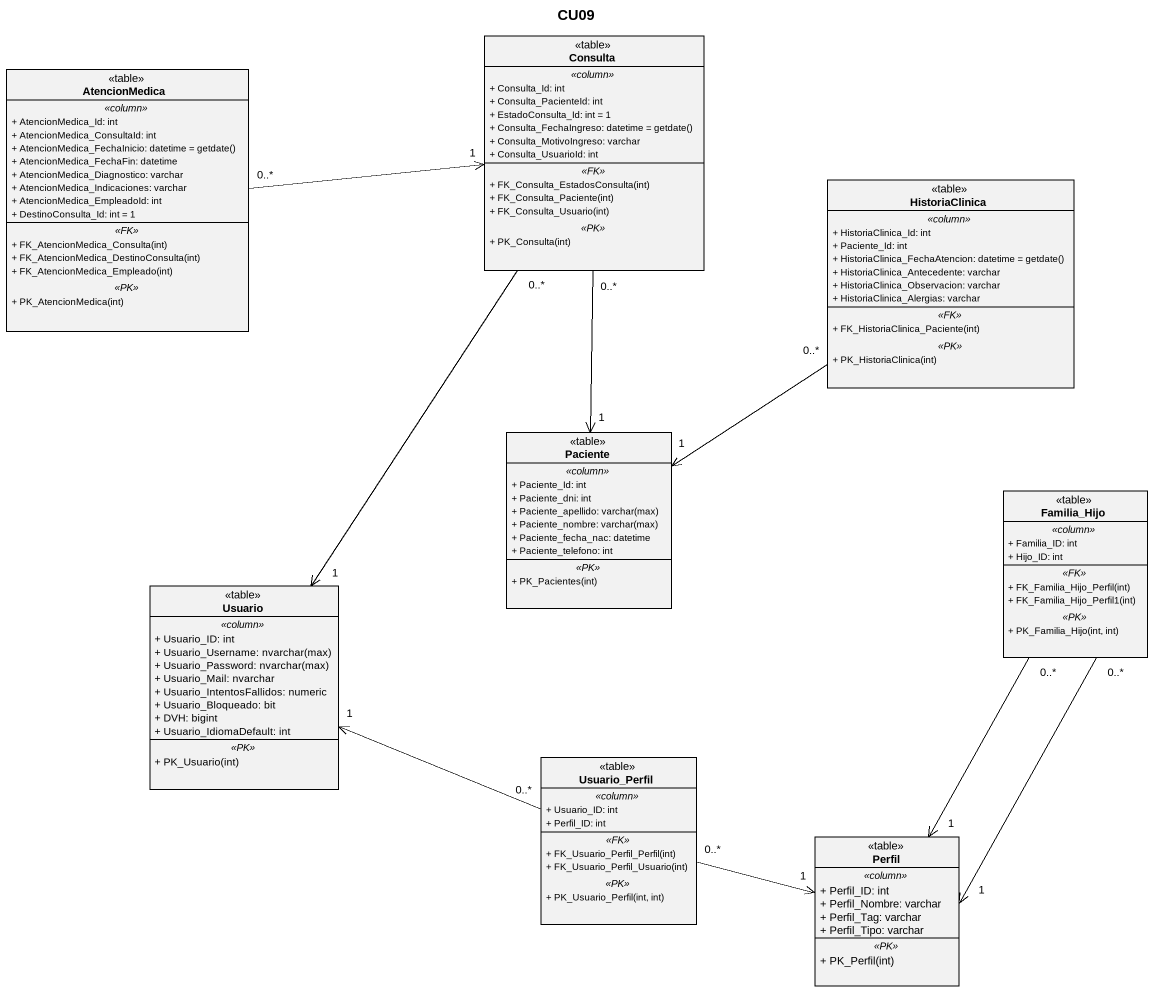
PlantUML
@startuml
title CU09
hide circle
hide empty members
skinparam classAttributeIconSize 0
class AtencionMedica <<table>> {
  .. <<column>> ..
  + AtencionMedica_Id: int
  + AtencionMedica_ConsultaId: int
  {field} + AtencionMedica_FechaInicio: datetime = getdate()
  + AtencionMedica_FechaFin: datetime
  + AtencionMedica_Diagnostico: varchar
  + AtencionMedica_Indicaciones: varchar
  + AtencionMedica_EmpleadoId: int
  + DestinoConsulta_Id: int = 1
  .. <<FK>> ..
  + FK_AtencionMedica_Consulta(int)
  + FK_AtencionMedica_DestinoConsulta(int)
  + FK_AtencionMedica_Empleado(int)
  .. <<PK>> ..
  + PK_AtencionMedica(int)
}
class Consulta <<table>> {
  .. <<column>> ..
  + Consulta_Id: int
  + Consulta_PacienteId: int
  + EstadoConsulta_Id: int = 1
  {field} + Consulta_FechaIngreso: datetime = getdate()
  + Consulta_MotivoIngreso: varchar
  + Consulta_UsuarioId: int
  .. <<FK>> ..
  + FK_Consulta_EstadosConsulta(int)
  + FK_Consulta_Paciente(int)
  + FK_Consulta_Usuario(int)
  .. <<PK>> ..
  + PK_Consulta(int)
}
class HistoriaClinica <<table>> {
  .. <<column>> ..
  + HistoriaClinica_Id: int
  + Paciente_Id: int
  {field} + HistoriaClinica_FechaAtencion: datetime = getdate()
  + HistoriaClinica_Antecedente: varchar
  + HistoriaClinica_Observacion: varchar
  + HistoriaClinica_Alergias: varchar
  .. <<FK>> ..
  + FK_HistoriaClinica_Paciente(int)
  .. <<PK>> ..
  + PK_HistoriaClinica(int)
}
class Paciente <<table>> {
  .. <<column>> ..
  + Paciente_Id: int
  + Paciente_dni: int
  {field} + Paciente_apellido: varchar(max)
  {field} + Paciente_nombre: varchar(max)
  + Paciente_fecha_nac: datetime
  + Paciente_telefono: int
  .. <<PK>> ..
  + PK_Pacientes(int)
}
class Familia_Hijo <<table>> {
  .. <<column>> ..
  + Familia_ID: int
  + Hijo_ID: int
  .. <<FK>> ..
  + FK_Familia_Hijo_Perfil(int)
  + FK_Familia_Hijo_Perfil1(int)
  .. <<PK>> ..
  + PK_Familia_Hijo(int, int)
}
class Usuario <<table>> {
  .. <<column>> ..
  + Usuario_ID: int
  {field} + Usuario_Username: nvarchar(max)
  {field} + Usuario_Password: nvarchar(max)
  + Usuario_Mail: nvarchar
  + Usuario_IntentosFallidos: numeric
  + Usuario_Bloqueado: bit
  + DVH: bigint
  + Usuario_IdiomaDefault: int
  .. <<PK>> ..
  + PK_Usuario(int)
}
class Usuario_Perfil <<table>> {
  .. <<column>> ..
  + Usuario_ID: int
  + Perfil_ID: int
  .. <<FK>> ..
  + FK_Usuario_Perfil_Perfil(int)
  + FK_Usuario_Perfil_Usuario(int)
  .. <<PK>> ..
  + PK_Usuario_Perfil(int, int)
}
class Perfil <<table>> {
  .. <<column>> ..
  + Perfil_ID: int
  + Perfil_Nombre: varchar
  + Perfil_Tag: varchar
  + Perfil_Tipo: varchar
  .. <<PK>> ..
  + PK_Perfil(int)
}
AtencionMedica "0..*" -right-> "1" Consulta
Consulta "0..*" --> "1" Paciente
Consulta "0..*" --> "1" Usuario
HistoriaClinica "0..*" --> "1" Paciente
Familia_Hijo "0..*" --> "1" Perfil
Familia_Hijo "0..*" --> "1" Perfil
Usuario_Perfil "0..*" -left-> "1" Usuario
Usuario_Perfil "0..*" -right-> "1" Perfil
@enduml
